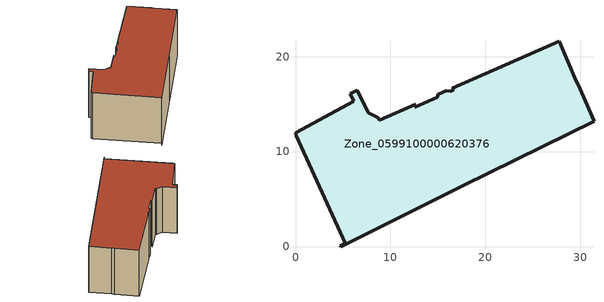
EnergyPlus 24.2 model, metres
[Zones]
Zone_0599100000620376
 floor ground (C_G): 8.7,13.56 8.81,13.32 12.65,15 12.55,14.68 14.93,15.74 15.02,16.03 15.89,16.41 16.34,16.36 16.64,16.5 16.51,16.68 27.76,21.6 29.59,17.43 29.76,17.03 31.44,13.2 17.62,6.4 4.76,0 4.73,0.07 5.24,0.32 0.08,11.68 0,12.01 6.11,15.3 5.75,16.07 6.52,16.47 7.66,14.08 z0
 wall outside (C_F): 15.89,16.41 15.02,16.03 14.93,15.74 12.55,14.68 12.65,15 8.81,13.32 8.7,13.56 7.66,14.08 6.52,16.47 5.75,16.07 6.11,15.3 0,12.01 0.08,11.68 5.24,0.32 4.73,0.07 4.76,0 17.62,6.4 31.44,13.2 29.76,17.03 29.59,17.43 27.76,21.6 16.51,16.68 16.64,16.5 16.34,16.36 15.89,16.41 z0:9.74
 roof outside (C_R): 8.81,13.32 8.7,13.56 7.66,14.08 6.52,16.47 5.75,16.07 6.11,15.3 0,12.01 0.08,11.68 5.24,0.32 4.73,0.07 4.76,0 17.62,6.4 31.44,13.2 29.76,17.03 29.59,17.43 27.76,21.6 16.51,16.68 16.64,16.5 16.34,16.36 15.89,16.41 15.02,16.03 14.93,15.74 12.55,14.68 12.65,15 z9.74
[BUILDING]
Pand.0599100000620376: North Axis=0; Terrain=City; Loads Convergence Tolerance Value=0.04; Temperature Convergence Tolerance Value=0.4; Solar Distribution=FullExterior; Maximum Number of Warmup Days=25; Minimum Number of Warmup Days=1
[Site:Location]
Rotterdam.The.Hague.AP_ZH_NLD Design_Conditions: Latitude=51.96; Longitude=4.45; Time Zone=1; Elevation=-4.5
[SITE:GROUNDTEMPERATURE:BUILDINGSURFACE]
18, 18, 18, 18, 18, 18, 18, 18, 18, 18, 18, 18
[MATERIAL] Thermal Absorptance=0.9; Solar Absorptance=0.7; Visible Absorptance=0.7
Name | Roughness | Thickness | Conductivity | Density | Specific Heat
G.D.1965 | MediumSmooth | 0.15 | 1 | 540 | 1210
F.D.1965 | Rough | 0.3 | 0.857143 | 1920 | 840
R.D.1965 | MediumRough | 0.2 | 0.08 | 1500 | 1000
[CONSTRUCTION]
C_G: G.D.1965
C_F: F.D.1965
C_R: R.D.1965
[ZONE]
Zone_0599100000620376: Type=1; Multiplier=1; Ceiling Height=Autocalculate; Volume=Autocalculate; Floor Area=autocalculate; Part of Total Floor Area=Yes
[ZONEINFILTRATION:DESIGNFLOWRATE]
Infil_Zone_0599100000620376: Zone or ZoneList or Space or SpaceList=Zone_0599100000620376; Schedule=AlwaysOn; Design Flow Rate Calculation Method=Flow/Area; Flow Rate per Floor Area=0.0042; Constant Term Coefficient=1; Temperature Term Coefficient=0; Velocity Term Coefficient=0; Velocity Squared Term Coefficient=0
[HVACTEMPLATE:ZONE:IDEALLOADSAIRSYSTEM]
Zone_0599100000620376: Maximum Heating Supply Air Temperature=50; Minimum Cooling Supply Air Temperature=13; Maximum Heating Supply Air Humidity Ratio=0.0156; Minimum Cooling Supply Air Humidity Ratio=0.0077; Heating Limit=NoLimit; Cooling Limit=NoLimit; Dehumidification Control Type=ConstantSensibleHeatRatio; Cooling Sensible Heat Ratio=0.7; Dehumidification Setpoint=60; Humidification Control Type=None; Humidification Setpoint=30; Outdoor Air Method=None; Outdoor Air Flow Rate per Person=0.00944; Outdoor Air Flow Rate per Zone Floor Area=0; Outdoor Air Flow Rate per Zone=0; Demand Controlled Ventilation Type=None; Outdoor Air Economizer Type=NoEconomizer; Heat Recovery Type=None; Sensible Heat Recovery Effectiveness=0.7; Latent Heat Recovery Effectiveness=0.65
[ZONECONTROL:THERMOSTAT]
ThermostatControl_Zone_0599100000620376: Zone or ZoneList=Zone_0599100000620376; Control Type Schedule=DualSetpointControlType; Control 1=Thermostat_Zone_0599100000620376; Temperature Difference Between Cutout And Setpoint=0
[THERMOSTATSETPOINT:DUALSETPOINT]
Thermostat_Zone_0599100000620376: Heating Setpoint Temperature Schedule=HeatingSetpoint_Zone_0599100000620376; Cooling Setpoint Temperature Schedule=CoolingSetpoint_Zone_0599100000620376
[SCHEDULE:COMPACT]
HeatingSetpoint_Zone_0599100000620376: Through: 12/31, For: AllDays, Until: 24:00, 21
CoolingSetpoint_Zone_0599100000620376: Through: 12/31, For: AllDays, Until: 24:00, 24
DualSetpointControlType: Through: 12/31, For: AllDays, Until: 24:00, 4
AlwaysOn: Through: 12/31, For: AllDays, Until: 24:00, 1
